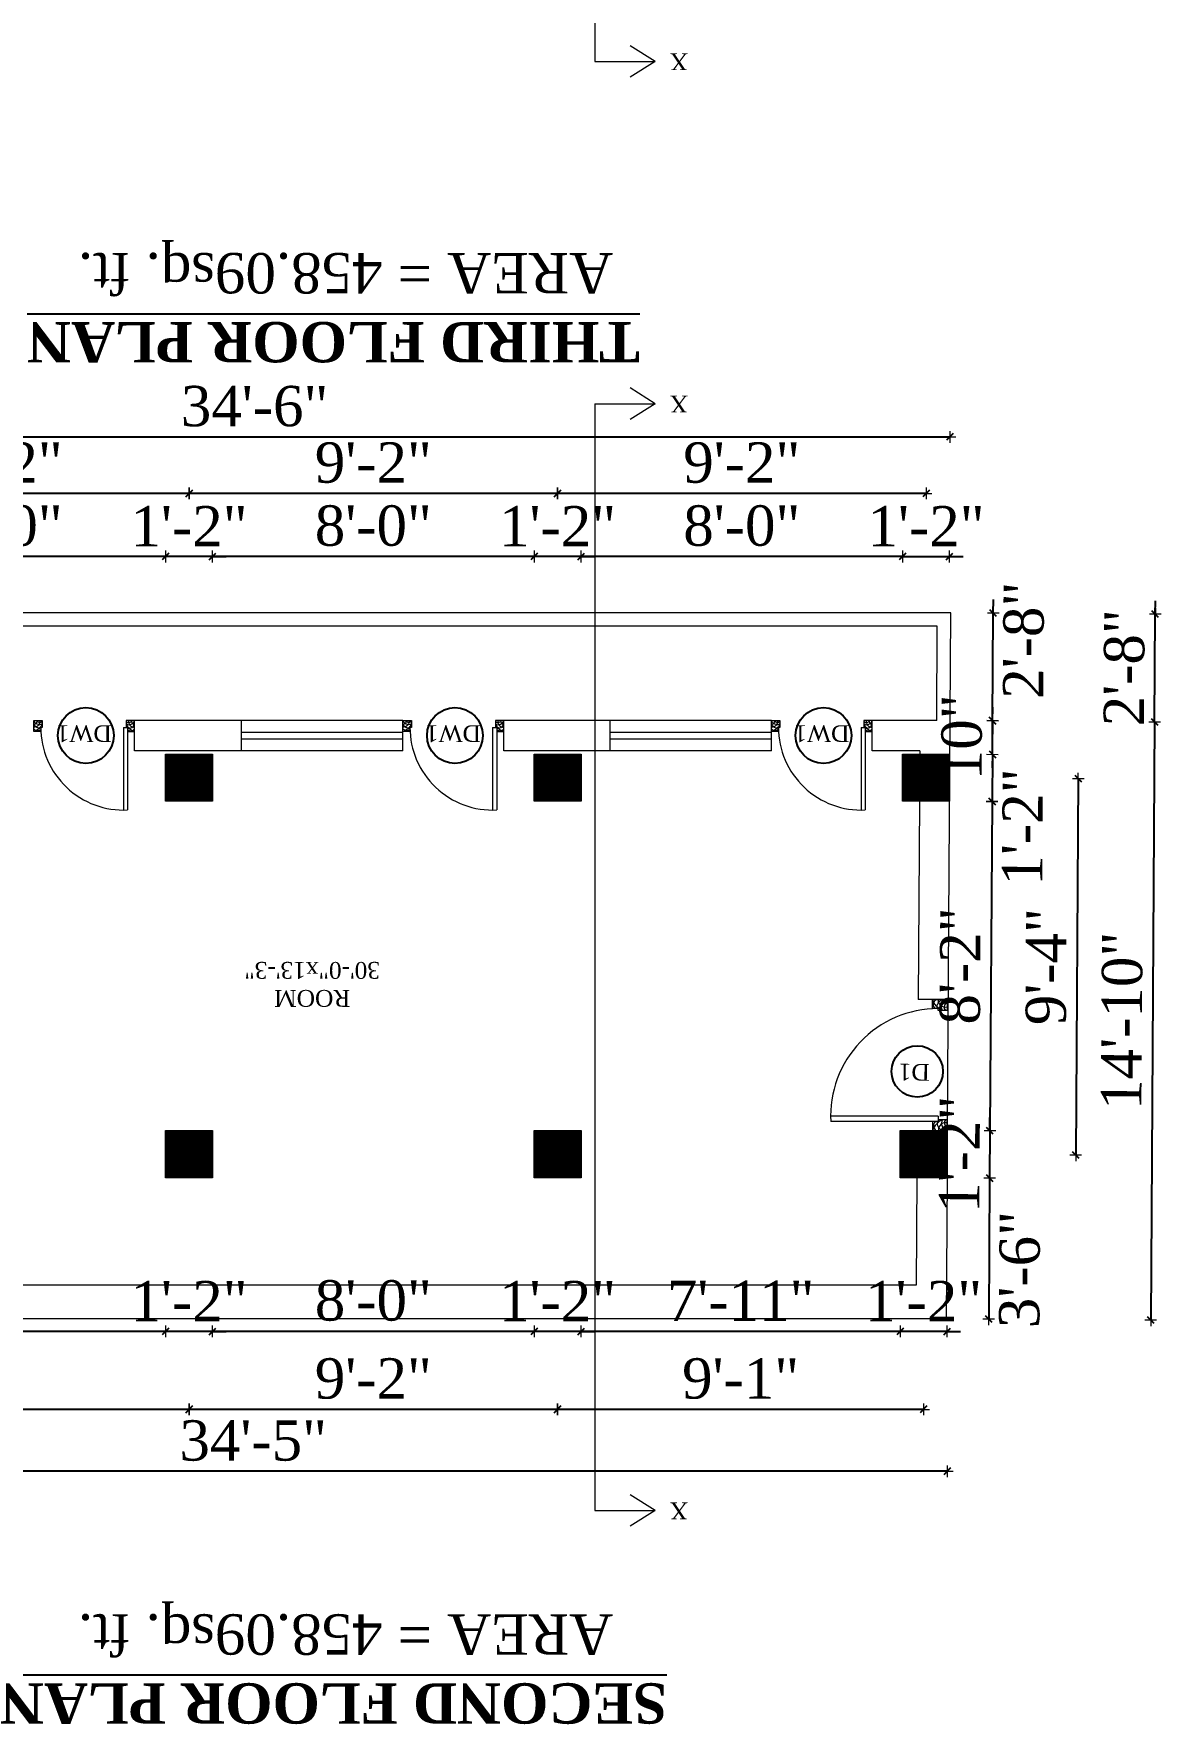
# Model space of a CAD drawing. Header units: inches. Extents: x 4069 to 291496, y -47643 to 12535.
# Drawn here: x 31020 to 31355, y 2601 to 3104 of the extents above; entities that cross this region are included whole.
import ezdxf

# ---------------------------------------------------------------- set-up
doc = ezdxf.new("R2010")
doc.units = ezdxf.units.IN
doc.header["$LTSCALE"] = 5
doc.header["$MEASUREMENT"] = 0
for name, color, linetype, lineweight in [('A-WALL', 7, 'Continuous', 9), ('Dimension', 7, 'Continuous', 18), ('DOOR', 62, 'Continuous', 0)]:
    doc.layers.add(name, color=color, linetype=linetype, lineweight=lineweight)
doc.layers.add('dim line', color=7, linetype='Continuous', lineweight=15, true_color=0xfab2b2)
doc.layers.add('TEXT', color=6, linetype='Continuous')
doc.layers.add('WALL', color=7, linetype='Continuous')
doc.styles.add('ordinary', font='times.ttf')
doc.dimstyles.new('Copy of 96', dxfattribs={"dimtxt": 7, "dimasz": 4, "dimexe": 0.5, "dimexo": 0.5, "dimgap": 3, "dimtad": 1, "dimdec": 1, "dimzin": 11, "dimdsep": 46, "dimlunit": 4, "dimtxsty": 'ordinary', "dimblk": 'OBLIQUE', "dimcen": 0.09, "dimse1": 1, "dimse2": 1, "dimclrt": 6, "dimazin": 0, "dimtfac": 1, "dimtdec": 1, "dimtix": 1, "dimtmove": 2, "dimatfit": 3, "dimldrblk": 'leader', "dimfxl": 0.5, "dimfxlon": 1, "dimtolj": 1, "dimtzin": 0, "dimarcsym": 0})
pattern_1 = [(225, (55604.94825, 4379.50503), (0.08838834765, -0.08838834765), [])]

# ---------------------------------------------------------------- blocks, each defined once
blk = doc.blocks.new('A$C27B36B59')
at = {"layer": 'DOOR'}
for p, q in [((0, 4), (0, 0)), ((2.5, 4), (0, 4)), ((0, 0), (3, 0)), ((2.5, 2.5), (2.5, 4)), ((3, 2.5), (2.5, 2.5)), ((3, 0), (3, 2.5))]:
    blk.add_line(p, q, dxfattribs=at)
for centre, radius, start, end in [((-1.4, -0.54), 4.75, 22.1411, 72.838), ((1.34, 2.09), 1.64, 45.138, 144.8948), ((2.21, 0.3), 2.49, 83.3149, 152.658), ((0.13, 0.37), 2.05, 349.4875, 93.6805), ((1.96, -0.47), 2.01, 58.7447, 166.495), ((-0.06, 0.32), 1.13, 343.542, 86.947), ((2.08, -0.4), 1.17, 38.2816, 160.1519)]:
    blk.add_arc(centre, radius, start, end, dxfattribs=at)
blk = doc.blocks.new('D2')
at = {"layer": 'DOOR'}
for p, q in [((74473.95, 24047.59), (74473.95, 24018.09)), ((74473.95, 24047.59), (74475.45, 24047.59)), ((74475.45, 24047.59), (74475.45, 24018.13))]:
    blk.add_line(p, q, dxfattribs=at)
blk.add_arc((74473.95, 24047.59), 29.5, 180, 272.9146, dxfattribs=at)
at = {"layer": 'DOOR', "xscale": -1, "rotation": 180}
blk.add_blockref('A$C27B36B59', (74441.95, 24050.09), dxfattribs=at)
at = {"layer": 'DOOR', "rotation": 180}
blk.add_blockref('A$C27B36B59', (74477.95, 24050.09), dxfattribs=at)
blk = doc.blocks.new('oblique')
at = {"color": 0, "lineweight": -2}
blk.add_line((0.25, 0.25), (-0.25, -0.25), dxfattribs=at)
at = {"layer": 'dim line', "lineweight": 9}
for p, q in [((-0.4375, 0), (0.4375, 0)), ((0, 0.4375), (0, -0.4375))]:
    blk.add_line(p, q, dxfattribs=at)
blk = doc.blocks.new('*D838')
at = {"layer": 'A-WALL', "color": 0, "lineweight": -2, "ltscale": 50, "transparency": 16777216}
for p, q in [((31278.49, 2948.54), (31274.49, 2948.54)), ((31278.49, 2948.54), (31292.49, 2948.54)), ((31292.49, 2948.54), (31296.49, 2948.54))]:
    blk.add_line(p, q, dxfattribs=at)
at = {"layer": 'Defpoints', "color": 0, "ltscale": 50, "transparency": 16777216}
for p in [(31292.49, 2948.54), (31278.49, 2889.78, -58.17), (31292.49, 2889.78, -58.17)]:
    blk.add_point(p, dxfattribs=at)
at = {"layer": 'A-WALL', "color": 0, "lineweight": -2, "ltscale": 50, "transparency": 16777216, "xscale": 4, "yscale": 4, "zscale": 4}
blk.add_blockref('oblique', (31278.49, 2948.54), dxfattribs=at)
at = {"layer": 'A-WALL', "color": 0, "lineweight": -2, "ltscale": 50, "transparency": 16777216, "xscale": 4, "yscale": 4, "zscale": 4, "rotation": 180}
blk.add_blockref('oblique', (31292.49, 2948.54), dxfattribs=at)
at = {"layer": 'A-WALL', "color": 6, "ltscale": 50, "transparency": 16777216, "insert": (31285.49, 2957.54), "char_height": 12, "attachment_point": 5, "style": 'ordinary'}
blk.add_mtext('\\A1;1\'-2"', dxfattribs=at)
blk = doc.blocks.new('_OBLIQUE')
at = {"color": 0, "linetype": 'ByBlock'}
blk.add_line((-0.5, -0.5), (0.5, 0.5), dxfattribs=at)
blk = doc.blocks.new('leader')
at = {"layer": 'Dimension'}
for p, q in [((0, -4.33), (0, 4.33)), ((-4.42, 0), (4.42, 0))]:
    blk.add_line(p, q, dxfattribs=at)
blk = doc.blocks.new('*D839')
at = {"layer": 'A-WALL', "color": 0, "lineweight": -2, "ltscale": 5, "transparency": 16777216}
blk.add_line((31278.49, 2948.54), (31182.87, 2948.54), dxfattribs=at)
at = {"layer": 'Defpoints', "color": 0, "ltscale": 5, "transparency": 16777216}
for p in [(31182.87, 2948.54), (31182.87, 2889.78, -58.17), (31278.49, 2889.78, -58.17)]:
    blk.add_point(p, dxfattribs=at)
at = {"layer": 'A-WALL', "color": 0, "lineweight": -2, "ltscale": 5, "transparency": 16777216, "xscale": 4, "yscale": 4, "zscale": 4, "rotation": 180}
blk.add_blockref('oblique', (31182.87, 2948.54), dxfattribs=at)
at = {"layer": 'A-WALL', "color": 0, "lineweight": -2, "ltscale": 5, "transparency": 16777216, "xscale": 4, "yscale": 4, "zscale": 4}
blk.add_blockref('oblique', (31278.49, 2948.54), dxfattribs=at)
at = {"layer": 'A-WALL', "color": 6, "ltscale": 5, "transparency": 16777216, "insert": (31230.68, 2957.64), "char_height": 12, "attachment_point": 5, "style": 'ordinary'}
blk.add_mtext('\\A1;8\'-0"', dxfattribs=at)
blk = doc.blocks.new('*D840')
at = {"layer": 'A-WALL', "color": 0, "lineweight": -2, "ltscale": 5, "transparency": 16777216}
for p, q in [((31168.87, 2948.54), (31164.87, 2948.54)), ((31182.87, 2948.54), (31168.87, 2948.54)), ((31182.87, 2948.54), (31186.87, 2948.54))]:
    blk.add_line(p, q, dxfattribs=at)
at = {"layer": 'Defpoints', "color": 0, "ltscale": 5, "transparency": 16777216}
for p in [(31168.87, 2948.54), (31168.87, 2889.78, -58.17), (31182.87, 2889.78, -58.17)]:
    blk.add_point(p, dxfattribs=at)
at = {"layer": 'A-WALL', "color": 0, "lineweight": -2, "ltscale": 5, "transparency": 16777216, "xscale": 4, "yscale": 4, "zscale": 4}
blk.add_blockref('oblique', (31168.87, 2948.54), dxfattribs=at)
at = {"layer": 'A-WALL', "color": 0, "lineweight": -2, "ltscale": 5, "transparency": 16777216, "xscale": 4, "yscale": 4, "zscale": 4, "rotation": 180}
blk.add_blockref('oblique', (31182.87, 2948.54), dxfattribs=at)
at = {"layer": 'A-WALL', "color": 6, "ltscale": 5, "transparency": 16777216, "insert": (31175.87, 2957.54), "char_height": 12, "attachment_point": 5, "style": 'ordinary'}
blk.add_mtext('\\A1;1\'-2"', dxfattribs=at)
blk = doc.blocks.new('*D841')
at = {"layer": 'A-WALL', "color": 0, "lineweight": -2, "ltscale": 5, "transparency": 16777216}
blk.add_line((31168.87, 2948.54), (31073.25, 2948.54), dxfattribs=at)
at = {"layer": 'Defpoints', "color": 0, "ltscale": 5, "transparency": 16777216}
for p in [(31073.25, 2948.54), (31073.25, 2889.78, -58.17), (31168.87, 2889.78, -58.17)]:
    blk.add_point(p, dxfattribs=at)
at = {"layer": 'A-WALL', "color": 0, "lineweight": -2, "ltscale": 5, "transparency": 16777216, "xscale": 4, "yscale": 4, "zscale": 4, "rotation": 180}
blk.add_blockref('oblique', (31073.25, 2948.54), dxfattribs=at)
at = {"layer": 'A-WALL', "color": 0, "lineweight": -2, "ltscale": 5, "transparency": 16777216, "xscale": 4, "yscale": 4, "zscale": 4}
blk.add_blockref('oblique', (31168.87, 2948.54), dxfattribs=at)
at = {"layer": 'A-WALL', "color": 6, "ltscale": 5, "transparency": 16777216, "insert": (31121.06, 2957.64), "char_height": 12, "attachment_point": 5, "style": 'ordinary'}
blk.add_mtext('\\A1;8\'-0"', dxfattribs=at)
blk = doc.blocks.new('*D842')
at = {"layer": 'A-WALL', "color": 0, "lineweight": -2, "ltscale": 5, "transparency": 16777216}
for p, q in [((31059.25, 2948.54), (31055.25, 2948.54)), ((31073.25, 2948.54), (31059.25, 2948.54)), ((31073.25, 2948.54), (31077.25, 2948.54))]:
    blk.add_line(p, q, dxfattribs=at)
at = {"layer": 'Defpoints', "color": 0, "ltscale": 5, "transparency": 16777216}
for p in [(31059.25, 2948.54), (31059.25, 2889.78, -58.17), (31073.25, 2889.78, -58.17)]:
    blk.add_point(p, dxfattribs=at)
at = {"layer": 'A-WALL', "color": 0, "lineweight": -2, "ltscale": 5, "transparency": 16777216, "xscale": 4, "yscale": 4, "zscale": 4}
blk.add_blockref('oblique', (31059.25, 2948.54), dxfattribs=at)
at = {"layer": 'A-WALL', "color": 0, "lineweight": -2, "ltscale": 5, "transparency": 16777216, "xscale": 4, "yscale": 4, "zscale": 4, "rotation": 180}
blk.add_blockref('oblique', (31073.25, 2948.54), dxfattribs=at)
at = {"layer": 'A-WALL', "color": 6, "ltscale": 5, "transparency": 16777216, "insert": (31066.25, 2957.54), "char_height": 12, "attachment_point": 5, "style": 'ordinary'}
blk.add_mtext('\\A1;1\'-2"', dxfattribs=at)
blk = doc.blocks.new('*D843')
at = {"layer": 'A-WALL', "color": 0, "lineweight": -2, "ltscale": 5, "transparency": 16777216}
blk.add_line((31059.25, 2948.54), (30963.25, 2948.54), dxfattribs=at)
at = {"layer": 'Defpoints', "color": 0, "ltscale": 5, "transparency": 16777216}
for p in [(30963.25, 2948.54), (30963.25, 2889.78), (31059.25, 2889.78, -58.17)]:
    blk.add_point(p, dxfattribs=at)
at = {"layer": 'A-WALL', "color": 0, "lineweight": -2, "ltscale": 5, "transparency": 16777216, "xscale": 4, "yscale": 4, "zscale": 4, "rotation": 180}
blk.add_blockref('oblique', (30963.25, 2948.54), dxfattribs=at)
at = {"layer": 'A-WALL', "color": 0, "lineweight": -2, "ltscale": 5, "transparency": 16777216, "xscale": 4, "yscale": 4, "zscale": 4}
blk.add_blockref('oblique', (31059.25, 2948.54), dxfattribs=at)
at = {"layer": 'A-WALL', "color": 6, "ltscale": 5, "transparency": 16777216, "insert": (31011.25, 2957.64), "char_height": 12, "attachment_point": 5, "style": 'ordinary'}
blk.add_mtext('\\A1;8\'-0"', dxfattribs=at)
blk = doc.blocks.new('*D729')
at = {"layer": 'A-WALL', "color": 0, "lineweight": -2, "ltscale": 5, "transparency": 16777216}
blk.add_line((31285.49, 2967.29), (31175.87, 2967.29), dxfattribs=at)
at = {"layer": 'Defpoints', "color": 0, "ltscale": 5, "transparency": 16777216}
for p in [(31175.87, 2967.29), (31175.87, 2882.78, -58.17), (31285.49, 2882.78, -58.17)]:
    blk.add_point(p, dxfattribs=at)
at = {"layer": 'A-WALL', "color": 0, "lineweight": -2, "ltscale": 5, "transparency": 16777216, "xscale": 4, "yscale": 4, "zscale": 4, "rotation": 180}
blk.add_blockref('oblique', (31175.87, 2967.29), dxfattribs=at)
at = {"layer": 'A-WALL', "color": 0, "lineweight": -2, "ltscale": 5, "transparency": 16777216, "xscale": 4, "yscale": 4, "zscale": 4}
blk.add_blockref('oblique', (31285.49, 2967.29), dxfattribs=at)
at = {"layer": 'A-WALL', "color": 6, "ltscale": 5, "transparency": 16777216, "insert": (31230.68, 2976.41), "char_height": 12, "attachment_point": 5, "style": 'ordinary'}
blk.add_mtext('\\A1;9\'-2"', dxfattribs=at)
blk = doc.blocks.new('*D845')
at = {"layer": 'A-WALL', "color": 0, "lineweight": -2, "ltscale": 5, "transparency": 16777216}
blk.add_line((31175.87, 2967.29), (31066.25, 2967.29), dxfattribs=at)
at = {"layer": 'Defpoints', "color": 0, "ltscale": 5, "transparency": 16777216}
for p in [(31066.25, 2967.29), (31066.25, 2882.78, -58.17), (31175.87, 2882.78, -58.17)]:
    blk.add_point(p, dxfattribs=at)
at = {"layer": 'A-WALL', "color": 0, "lineweight": -2, "ltscale": 5, "transparency": 16777216, "xscale": 4, "yscale": 4, "zscale": 4, "rotation": 180}
blk.add_blockref('oblique', (31066.25, 2967.29), dxfattribs=at)
at = {"layer": 'A-WALL', "color": 0, "lineweight": -2, "ltscale": 5, "transparency": 16777216, "xscale": 4, "yscale": 4, "zscale": 4}
blk.add_blockref('oblique', (31175.87, 2967.29), dxfattribs=at)
at = {"layer": 'A-WALL', "color": 6, "ltscale": 5, "transparency": 16777216, "insert": (31121.06, 2976.41), "char_height": 12, "attachment_point": 5, "style": 'ordinary'}
blk.add_mtext('\\A1;9\'-2"', dxfattribs=at)
blk = doc.blocks.new('*D846')
at = {"layer": 'A-WALL', "color": 0, "lineweight": -2, "ltscale": 5, "transparency": 16777216}
blk.add_line((31066.25, 2967.29), (30956.25, 2967.29), dxfattribs=at)
at = {"layer": 'Defpoints', "color": 0, "ltscale": 5, "transparency": 16777216}
for p in [(30956.25, 2967.29), (30956.25, 2882.78, -58.17), (31066.25, 2882.78, -58.17)]:
    blk.add_point(p, dxfattribs=at)
at = {"layer": 'A-WALL', "color": 0, "lineweight": -2, "ltscale": 5, "transparency": 16777216, "xscale": 4, "yscale": 4, "zscale": 4, "rotation": 180}
blk.add_blockref('oblique', (30956.25, 2967.29), dxfattribs=at)
at = {"layer": 'A-WALL', "color": 0, "lineweight": -2, "ltscale": 5, "transparency": 16777216, "xscale": 4, "yscale": 4, "zscale": 4}
blk.add_blockref('oblique', (31066.25, 2967.29), dxfattribs=at)
at = {"layer": 'A-WALL', "color": 6, "ltscale": 5, "transparency": 16777216, "insert": (31011.25, 2976.41), "char_height": 12, "attachment_point": 5, "style": 'ordinary'}
blk.add_mtext('\\A1;9\'-2"', dxfattribs=at)
blk = doc.blocks.new('*D730')
at = {"layer": 'A-WALL', "color": 0, "lineweight": -2, "ltscale": 5, "transparency": 16777216}
blk.add_line((30878.91, 2984.1), (31292.58, 2984.1), dxfattribs=at)
at = {"layer": 'Defpoints', "color": 0, "ltscale": 5, "transparency": 16777216}
for p in [(31292.58, 2984.1), (31292.58, 2889.78, -58.17), (30878.91, 2779.44, -58)]:
    blk.add_point(p, dxfattribs=at)
at = {"layer": 'A-WALL', "color": 0, "lineweight": -2, "ltscale": 5, "transparency": 16777216, "xscale": 4, "yscale": 4, "zscale": 4, "rotation": 180}
blk.add_blockref('oblique', (30878.91, 2984.1), dxfattribs=at)
at = {"layer": 'A-WALL', "color": 0, "lineweight": -2, "ltscale": 5, "transparency": 16777216, "xscale": 4, "yscale": 4, "zscale": 4}
blk.add_blockref('oblique', (31292.58, 2984.1), dxfattribs=at)
at = {"layer": 'A-WALL', "color": 6, "ltscale": 5, "transparency": 16777216, "insert": (31085.75, 2993.2), "char_height": 12, "attachment_point": 5, "style": 'ordinary'}
blk.add_mtext('\\A1;34\'-6"', dxfattribs=at)
blk = doc.blocks.new('*D847')
at = {"layer": 'A-WALL', "color": 0, "lineweight": -2, "ltscale": 50, "transparency": 16777216}
for p, q in [((31277.76, 2718.07), (31273.76, 2718.07)), ((31291.76, 2718.07), (31277.76, 2718.07)), ((31291.76, 2718.07), (31295.76, 2718.07))]:
    blk.add_line(p, q, dxfattribs=at)
at = {"layer": 'Defpoints', "color": 0, "ltscale": 50, "transparency": 16777216}
for p in [(31277.76, 2763.78, -58.17), (31291.76, 2763.78, -58.17), (31277.76, 2718.07)]:
    blk.add_point(p, dxfattribs=at)
at = {"layer": 'A-WALL', "color": 0, "lineweight": -2, "ltscale": 50, "transparency": 16777216, "xscale": 4, "yscale": 4, "zscale": 4}
blk.add_blockref('oblique', (31277.76, 2718.07), dxfattribs=at)
at = {"layer": 'A-WALL', "color": 0, "lineweight": -2, "ltscale": 50, "transparency": 16777216, "xscale": 4, "yscale": 4, "zscale": 4, "rotation": 180}
blk.add_blockref('oblique', (31291.76, 2718.07), dxfattribs=at)
at = {"layer": 'A-WALL', "color": 6, "ltscale": 50, "transparency": 16777216, "insert": (31284.76, 2727.07), "char_height": 12, "attachment_point": 5, "style": 'ordinary'}
blk.add_mtext('\\A1;1\'-2"', dxfattribs=at)
blk = doc.blocks.new('*D848')
at = {"layer": 'A-WALL', "color": 0, "lineweight": -2, "ltscale": 5, "transparency": 16777216}
blk.add_line((31277.76, 2718.07), (31182.87, 2718.07), dxfattribs=at)
at = {"layer": 'Defpoints', "color": 0, "ltscale": 5, "transparency": 16777216}
for p in [(31182.87, 2763.78, -58.17), (31277.76, 2763.78, -58.17), (31182.87, 2718.07)]:
    blk.add_point(p, dxfattribs=at)
at = {"layer": 'A-WALL', "color": 0, "lineweight": -2, "ltscale": 5, "transparency": 16777216, "xscale": 4, "yscale": 4, "zscale": 4, "rotation": 180}
blk.add_blockref('oblique', (31182.87, 2718.07), dxfattribs=at)
at = {"layer": 'A-WALL', "color": 0, "lineweight": -2, "ltscale": 5, "transparency": 16777216, "xscale": 4, "yscale": 4, "zscale": 4}
blk.add_blockref('oblique', (31277.76, 2718.07), dxfattribs=at)
at = {"layer": 'A-WALL', "color": 6, "ltscale": 5, "transparency": 16777216, "insert": (31230.32, 2727.2), "char_height": 12, "attachment_point": 5, "style": 'ordinary'}
blk.add_mtext('\\A1;7\'-11"', dxfattribs=at)
blk = doc.blocks.new('*D731')
at = {"layer": 'A-WALL', "color": 0, "lineweight": -2, "ltscale": 5, "transparency": 16777216}
for p, q in [((31168.87, 2718.07), (31164.87, 2718.07)), ((31182.87, 2718.07), (31168.87, 2718.07)), ((31182.87, 2718.07), (31186.87, 2718.07))]:
    blk.add_line(p, q, dxfattribs=at)
at = {"layer": 'Defpoints', "color": 0, "ltscale": 5, "transparency": 16777216}
for p in [(31168.87, 2763.78, -58.17), (31182.87, 2763.78, -58.17), (31168.87, 2718.07)]:
    blk.add_point(p, dxfattribs=at)
at = {"layer": 'A-WALL', "color": 0, "lineweight": -2, "ltscale": 5, "transparency": 16777216, "xscale": 4, "yscale": 4, "zscale": 4}
blk.add_blockref('oblique', (31168.87, 2718.07), dxfattribs=at)
at = {"layer": 'A-WALL', "color": 0, "lineweight": -2, "ltscale": 5, "transparency": 16777216, "xscale": 4, "yscale": 4, "zscale": 4, "rotation": 180}
blk.add_blockref('oblique', (31182.87, 2718.07), dxfattribs=at)
at = {"layer": 'A-WALL', "color": 6, "ltscale": 5, "transparency": 16777216, "insert": (31175.87, 2727.07), "char_height": 12, "attachment_point": 5, "style": 'ordinary'}
blk.add_mtext('\\A1;1\'-2"', dxfattribs=at)
blk = doc.blocks.new('*D849')
at = {"layer": 'A-WALL', "color": 0, "lineweight": -2, "ltscale": 5, "transparency": 16777216}
blk.add_line((31168.87, 2718.07), (31073.25, 2718.07), dxfattribs=at)
at = {"layer": 'Defpoints', "color": 0, "ltscale": 5, "transparency": 16777216}
for p in [(31073.25, 2763.78, -58.17), (31168.87, 2763.78, -58.17), (31073.25, 2718.07)]:
    blk.add_point(p, dxfattribs=at)
at = {"layer": 'A-WALL', "color": 0, "lineweight": -2, "ltscale": 5, "transparency": 16777216, "xscale": 4, "yscale": 4, "zscale": 4, "rotation": 180}
blk.add_blockref('oblique', (31073.25, 2718.07), dxfattribs=at)
at = {"layer": 'A-WALL', "color": 0, "lineweight": -2, "ltscale": 5, "transparency": 16777216, "xscale": 4, "yscale": 4, "zscale": 4}
blk.add_blockref('oblique', (31168.87, 2718.07), dxfattribs=at)
at = {"layer": 'A-WALL', "color": 6, "ltscale": 5, "transparency": 16777216, "insert": (31121.06, 2727.18), "char_height": 12, "attachment_point": 5, "style": 'ordinary'}
blk.add_mtext('\\A1;8\'-0"', dxfattribs=at)
blk = doc.blocks.new('*D850')
at = {"layer": 'A-WALL', "color": 0, "lineweight": -2, "ltscale": 5, "transparency": 16777216}
for p, q in [((31059.25, 2718.07), (31055.25, 2718.07)), ((31073.25, 2718.07), (31059.25, 2718.07)), ((31073.25, 2718.07), (31077.25, 2718.07))]:
    blk.add_line(p, q, dxfattribs=at)
at = {"layer": 'Defpoints', "color": 0, "ltscale": 5, "transparency": 16777216}
for p in [(31059.25, 2763.78, -58.17), (31073.25, 2763.78, -58.17), (31059.25, 2718.07)]:
    blk.add_point(p, dxfattribs=at)
at = {"layer": 'A-WALL', "color": 0, "lineweight": -2, "ltscale": 5, "transparency": 16777216, "xscale": 4, "yscale": 4, "zscale": 4}
blk.add_blockref('oblique', (31059.25, 2718.07), dxfattribs=at)
at = {"layer": 'A-WALL', "color": 0, "lineweight": -2, "ltscale": 5, "transparency": 16777216, "xscale": 4, "yscale": 4, "zscale": 4, "rotation": 180}
blk.add_blockref('oblique', (31073.25, 2718.07), dxfattribs=at)
at = {"layer": 'A-WALL', "color": 6, "ltscale": 5, "transparency": 16777216, "insert": (31066.25, 2727.07), "char_height": 12, "attachment_point": 5, "style": 'ordinary'}
blk.add_mtext('\\A1;1\'-2"', dxfattribs=at)
blk = doc.blocks.new('*D732')
at = {"layer": 'A-WALL', "color": 0, "lineweight": -2, "ltscale": 5, "transparency": 16777216}
blk.add_line((31059.25, 2718.07), (30920.8, 2718.07), dxfattribs=at)
at = {"layer": 'Defpoints', "color": 0, "ltscale": 5, "transparency": 16777216}
for p in [(30920.8, 2763.78, -58.17), (31059.25, 2763.78, -58.17), (30920.8, 2718.07)]:
    blk.add_point(p, dxfattribs=at)
at = {"layer": 'A-WALL', "color": 0, "lineweight": -2, "ltscale": 5, "transparency": 16777216, "xscale": 4, "yscale": 4, "zscale": 4, "rotation": 180}
blk.add_blockref('oblique', (30920.8, 2718.07), dxfattribs=at)
at = {"layer": 'A-WALL', "color": 0, "lineweight": -2, "ltscale": 5, "transparency": 16777216, "xscale": 4, "yscale": 4, "zscale": 4}
blk.add_blockref('oblique', (31059.25, 2718.07), dxfattribs=at)
at = {"layer": 'A-WALL', "color": 6, "ltscale": 5, "transparency": 16777216, "insert": (30990.02, 2727.18), "char_height": 12, "attachment_point": 5, "style": 'ordinary'}
blk.add_mtext('\\A1;11\'-6"', dxfattribs=at)
blk = doc.blocks.new('*D733')
at = {"layer": 'A-WALL', "color": 0, "lineweight": -2, "ltscale": 5, "transparency": 16777216}
blk.add_line((31284.76, 2694.88), (31175.87, 2694.88), dxfattribs=at)
at = {"layer": 'Defpoints', "color": 0, "ltscale": 5, "transparency": 16777216}
for p in [(31175.87, 2770.78, -58.17), (31284.76, 2770.78, -58.17), (31175.87, 2694.88)]:
    blk.add_point(p, dxfattribs=at)
at = {"layer": 'A-WALL', "color": 0, "lineweight": -2, "ltscale": 5, "transparency": 16777216, "xscale": 4, "yscale": 4, "zscale": 4, "rotation": 180}
blk.add_blockref('oblique', (31175.87, 2694.88), dxfattribs=at)
at = {"layer": 'A-WALL', "color": 0, "lineweight": -2, "ltscale": 5, "transparency": 16777216, "xscale": 4, "yscale": 4, "zscale": 4}
blk.add_blockref('oblique', (31284.76, 2694.88), dxfattribs=at)
at = {"layer": 'A-WALL', "color": 6, "ltscale": 5, "transparency": 16777216, "insert": (31230.32, 2704), "char_height": 12, "attachment_point": 5, "style": 'ordinary'}
blk.add_mtext('\\A1;9\'-1"', dxfattribs=at)
blk = doc.blocks.new('*D852')
at = {"layer": 'A-WALL', "color": 0, "lineweight": -2, "ltscale": 5, "transparency": 16777216}
blk.add_line((31175.87, 2694.88), (31066.25, 2694.88), dxfattribs=at)
at = {"layer": 'Defpoints', "color": 0, "ltscale": 5, "transparency": 16777216}
for p in [(31066.25, 2770.78, -58.17), (31175.87, 2770.78, -58.17), (31066.25, 2694.88)]:
    blk.add_point(p, dxfattribs=at)
at = {"layer": 'A-WALL', "color": 0, "lineweight": -2, "ltscale": 5, "transparency": 16777216, "xscale": 4, "yscale": 4, "zscale": 4, "rotation": 180}
blk.add_blockref('oblique', (31066.25, 2694.88), dxfattribs=at)
at = {"layer": 'A-WALL', "color": 0, "lineweight": -2, "ltscale": 5, "transparency": 16777216, "xscale": 4, "yscale": 4, "zscale": 4}
blk.add_blockref('oblique', (31175.87, 2694.88), dxfattribs=at)
at = {"layer": 'A-WALL', "color": 6, "ltscale": 5, "transparency": 16777216, "insert": (31121.06, 2704), "char_height": 12, "attachment_point": 5, "style": 'ordinary'}
blk.add_mtext('\\A1;9\'-2"', dxfattribs=at)
blk = doc.blocks.new('*D853')
at = {"layer": 'A-WALL', "color": 0, "lineweight": -2, "ltscale": 5, "transparency": 16777216}
blk.add_line((31066.25, 2694.88), (30913.8, 2694.88), dxfattribs=at)
at = {"layer": 'Defpoints', "color": 0, "ltscale": 5, "transparency": 16777216}
for p in [(30913.8, 2770.78, -58.17), (31066.25, 2770.78, -58.17), (30913.8, 2694.88)]:
    blk.add_point(p, dxfattribs=at)
at = {"layer": 'A-WALL', "color": 0, "lineweight": -2, "ltscale": 5, "transparency": 16777216, "xscale": 4, "yscale": 4, "zscale": 4, "rotation": 180}
blk.add_blockref('oblique', (30913.8, 2694.88), dxfattribs=at)
at = {"layer": 'A-WALL', "color": 0, "lineweight": -2, "ltscale": 5, "transparency": 16777216, "xscale": 4, "yscale": 4, "zscale": 4}
blk.add_blockref('oblique', (31066.25, 2694.88), dxfattribs=at)
at = {"layer": 'A-WALL', "color": 6, "ltscale": 5, "transparency": 16777216, "insert": (30990.02, 2703.99), "char_height": 12, "attachment_point": 5, "style": 'ordinary'}
blk.add_mtext('\\A1;12\'-8"', dxfattribs=at)
blk = doc.blocks.new('*D734')
at = {"layer": 'A-WALL', "color": 0, "lineweight": -2, "ltscale": 5, "transparency": 16777216}
blk.add_line((31291.76, 2676.45), (30878.91, 2676.45), dxfattribs=at)
at = {"layer": 'Defpoints', "color": 0, "ltscale": 5, "transparency": 16777216}
for p in [(30878.91, 2779.44, -58), (31291.76, 2763.78, -58.17), (30878.91, 2676.45)]:
    blk.add_point(p, dxfattribs=at)
at = {"layer": 'A-WALL', "color": 0, "lineweight": -2, "ltscale": 5, "transparency": 16777216, "xscale": 4, "yscale": 4, "zscale": 4, "rotation": 180}
blk.add_blockref('oblique', (30878.91, 2676.45), dxfattribs=at)
at = {"layer": 'A-WALL', "color": 0, "lineweight": -2, "ltscale": 5, "transparency": 16777216, "xscale": 4, "yscale": 4, "zscale": 4}
blk.add_blockref('oblique', (31291.76, 2676.45), dxfattribs=at)
at = {"layer": 'A-WALL', "color": 6, "ltscale": 5, "transparency": 16777216, "insert": (31085.34, 2685.55), "char_height": 12, "attachment_point": 5, "style": 'ordinary'}
blk.add_mtext('\\A1;34\'-5"', dxfattribs=at)
blk = doc.blocks.new('*D735')
at = {"layer": 'A-WALL', "color": 0, "lineweight": -2, "ltscale": 50, "transparency": 16777216}
blk.add_line((31305.21, 2889.7), (31305.12, 2875.7), dxfattribs=at)
at = {"layer": 'Defpoints', "color": 0, "ltscale": 50, "transparency": 16777216}
for p in [(31292.58, 2889.78, -58.17), (31292.49, 2875.78, -58.17), (31305.12, 2875.7)]:
    blk.add_point(p, dxfattribs=at)
at = {"layer": 'A-WALL', "color": 0, "lineweight": -2, "ltscale": 50, "transparency": 16777216, "xscale": 4, "yscale": 4, "zscale": 4}
for p, rotation in [((31305.21, 2889.7), 89.6259071472328), ((31305.12, 2875.7), 269.6259071472328)]:
    blk.add_blockref('oblique', p, dxfattribs=dict(at, rotation=rotation))
at = {"layer": 'A-WALL', "color": 6, "ltscale": 50, "transparency": 16777216, "insert": (31314.16, 2868.09), "char_height": 12, "attachment_point": 5, "rotation": 89.6259, "style": 'ordinary'}
blk.add_mtext('\\A1;1\'-2"', dxfattribs=at)
blk = doc.blocks.new('*D736')
at = {"layer": 'A-WALL', "color": 0, "lineweight": -2, "ltscale": 5, "transparency": 16777216}
blk.add_line((31305.12, 2875.7), (31304.48, 2777.7), dxfattribs=at)
at = {"layer": 'Defpoints', "color": 0, "ltscale": 5, "transparency": 16777216}
for p in [(31292.49, 2875.78, -58.17), (31291.76, 2777.78, -58.17), (31304.48, 2777.7)]:
    blk.add_point(p, dxfattribs=at)
at = {"layer": 'A-WALL', "color": 0, "lineweight": -2, "ltscale": 5, "transparency": 16777216, "xscale": 4, "yscale": 4, "zscale": 4}
for p, rotation in [((31305.12, 2875.7), 89.62590714711672), ((31304.48, 2777.7), 269.6259071471167)]:
    blk.add_blockref('oblique', p, dxfattribs=dict(at, rotation=rotation))
at = {"layer": 'A-WALL', "color": 6, "ltscale": 5, "transparency": 16777216, "insert": (31295.69, 2826.76), "char_height": 12, "attachment_point": 5, "rotation": 89.6259, "style": 'ordinary'}
blk.add_mtext('\\A1;8\'-2"', dxfattribs=at)
blk = doc.blocks.new('*D854')
at = {"layer": 'A-WALL', "color": 0, "lineweight": -2, "ltscale": 5, "transparency": 16777216}
for p, q in [((31304.48, 2777.7), (31304.5, 2781.7)), ((31304.48, 2777.7), (31304.39, 2763.7)), ((31304.39, 2763.7), (31304.36, 2759.7))]:
    blk.add_line(p, q, dxfattribs=at)
at = {"layer": 'Defpoints', "color": 0, "ltscale": 5, "transparency": 16777216}
for p in [(31291.76, 2777.78, -58.17), (31291.76, 2763.78, -58.17), (31304.39, 2763.7)]:
    blk.add_point(p, dxfattribs=at)
at = {"layer": 'A-WALL', "color": 0, "lineweight": -2, "ltscale": 5, "transparency": 16777216, "xscale": 4, "yscale": 4, "zscale": 4}
for p, rotation in [((31304.48, 2777.7), 269.6259071471167), ((31304.39, 2763.7), 89.62590714711673)]:
    blk.add_blockref('oblique', p, dxfattribs=dict(at, rotation=rotation))
at = {"layer": 'A-WALL', "color": 6, "ltscale": 5, "transparency": 16777216, "insert": (31295.43, 2770.76), "char_height": 12, "attachment_point": 5, "rotation": 89.6259, "style": 'ordinary'}
blk.add_mtext('\\A1;1\'-2"', dxfattribs=at)
blk = doc.blocks.new('*D737')
at = {"layer": 'A-WALL', "color": 0, "lineweight": -2, "ltscale": 5, "transparency": 16777216}
blk.add_line((31330.75, 2882.49), (31330.02, 2770.49), dxfattribs=at)
at = {"layer": 'Defpoints', "color": 0, "ltscale": 5, "transparency": 16777216}
for p in [(31285.49, 2882.78, -58.17), (31284.76, 2770.78, -58.17), (31330.02, 2770.49)]:
    blk.add_point(p, dxfattribs=at)
at = {"layer": 'A-WALL', "color": 0, "lineweight": -2, "ltscale": 5, "transparency": 16777216, "xscale": 4, "yscale": 4, "zscale": 4}
for p, rotation in [((31330.75, 2882.49), 89.62590714711672), ((31330.02, 2770.49), 269.6259071471167)]:
    blk.add_blockref('oblique', p, dxfattribs=dict(at, rotation=rotation))
at = {"layer": 'A-WALL', "color": 6, "ltscale": 5, "transparency": 16777216, "insert": (31321.26, 2826.55), "char_height": 12, "attachment_point": 5, "rotation": 89.6259, "style": 'ordinary'}
blk.add_mtext('\\A1;9\'-4"', dxfattribs=at)
blk = doc.blocks.new('*D738')
at = {"layer": 'A-WALL', "color": 0, "lineweight": -2, "ltscale": 5, "transparency": 16777216}
blk.add_line((31353.47, 2899.39), (31352.31, 2721.39), dxfattribs=at)
at = {"layer": 'Defpoints', "color": 0, "ltscale": 5, "transparency": 16777216}
for p in [(31292.65, 2899.78, -58.17), (31291.49, 2721.78, -58.17), (31352.31, 2721.39)]:
    blk.add_point(p, dxfattribs=at)
at = {"layer": 'A-WALL', "color": 0, "lineweight": -2, "ltscale": 5, "transparency": 16777216, "xscale": 4, "yscale": 4, "zscale": 4}
for p, rotation in [((31353.47, 2899.39), 89.62590714711672), ((31352.31, 2721.39), 269.6259071471167)]:
    blk.add_blockref('oblique', p, dxfattribs=dict(at, rotation=rotation))
at = {"layer": 'A-WALL', "color": 6, "ltscale": 5, "transparency": 16777216, "insert": (31343.79, 2810.45), "char_height": 12, "attachment_point": 5, "rotation": 89.6259, "style": 'ordinary'}
blk.add_mtext('\\A1;14\'-10"', dxfattribs=at)
blk = doc.blocks.new('*D857')
at = {"layer": 'A-WALL', "color": 0, "lineweight": -2, "ltscale": 5, "transparency": 16777216}
blk.add_line((31304.39, 2763.7), (31304.11, 2721.7), dxfattribs=at)
at = {"layer": 'Defpoints', "color": 0, "ltscale": 5, "transparency": 16777216}
for p in [(31291.76, 2763.78, -58.17), (31291.49, 2721.78), (31304.11, 2721.7)]:
    blk.add_point(p, dxfattribs=at)
at = {"layer": 'A-WALL', "color": 0, "lineweight": -2, "ltscale": 5, "transparency": 16777216, "xscale": 4, "yscale": 4, "zscale": 4}
for p, rotation in [((31304.39, 2763.7), 89.62590714711672), ((31304.11, 2721.7), 269.6259071471167)]:
    blk.add_blockref('oblique', p, dxfattribs=dict(at, rotation=rotation))
at = {"layer": 'A-WALL', "color": 6, "ltscale": 5, "transparency": 16777216, "insert": (31313.35, 2736.45), "char_height": 12, "attachment_point": 5, "rotation": 89.6259, "style": 'ordinary'}
blk.add_mtext('\\A1;3\'-6"', dxfattribs=at)
blk = doc.blocks.new('*D744')
at = {"layer": 'A-WALL', "color": 0, "lineweight": -2, "ltscale": 5, "transparency": 16777216}
for p, q in [((31305.27, 2899.7), (31305.3, 2903.7)), ((31305.21, 2889.7), (31305.27, 2899.7)), ((31305.21, 2889.7), (31305.18, 2885.7))]:
    blk.add_line(p, q, dxfattribs=at)
at = {"layer": 'Defpoints', "color": 0, "ltscale": 5, "transparency": 16777216}
for p in [(31292.65, 2899.78, -58.17), (31305.27, 2899.7), (31292.58, 2889.78, -58.17)]:
    blk.add_point(p, dxfattribs=at)
at = {"layer": 'A-WALL', "color": 0, "lineweight": -2, "ltscale": 5, "transparency": 16777216, "xscale": 4, "yscale": 4, "zscale": 4}
for p, rotation in [((31305.27, 2899.7), 269.6259071471167), ((31305.21, 2889.7), 89.62590714711672)]:
    blk.add_blockref('oblique', p, dxfattribs=dict(at, rotation=rotation))
at = {"layer": 'A-WALL', "color": 6, "ltscale": 5, "transparency": 16777216, "insert": (31296.14, 2894.76), "char_height": 12, "attachment_point": 5, "rotation": 89.6259, "style": 'ordinary'}
blk.add_mtext('\\A1;10"', dxfattribs=at)
blk = doc.blocks.new('*D858')
at = {"layer": 'A-WALL', "color": 0, "lineweight": -2, "ltscale": 5, "transparency": 16777216}
for p, q in [((31305.27, 2899.7), (31305.48, 2931.7)), ((31305.48, 2931.7), (31305.51, 2935.7)), ((31305.27, 2899.7), (31305.25, 2895.7))]:
    blk.add_line(p, q, dxfattribs=at)
at = {"layer": 'Defpoints', "color": 0, "ltscale": 5, "transparency": 16777216}
for p in [(31292.86, 2931.78), (31305.48, 2931.7), (31292.65, 2899.78, -58.17)]:
    blk.add_point(p, dxfattribs=at)
at = {"layer": 'A-WALL', "color": 0, "lineweight": -2, "ltscale": 5, "transparency": 16777216, "xscale": 4, "yscale": 4, "zscale": 4}
for p, rotation in [((31305.48, 2931.7), 269.6259071471167), ((31305.27, 2899.7), 89.62590714711672)]:
    blk.add_blockref('oblique', p, dxfattribs=dict(at, rotation=rotation))
at = {"layer": 'A-WALL', "color": 6, "ltscale": 5, "transparency": 16777216, "insert": (31314.53, 2923.62), "char_height": 12, "attachment_point": 5, "rotation": 89.6259, "style": 'ordinary'}
blk.add_mtext('\\A1;2\'-8"', dxfattribs=at)
blk = doc.blocks.new('*D748')
at = {"layer": 'A-WALL', "color": 0, "lineweight": -2, "ltscale": 5, "transparency": 16777216}
for p, q in [((31353.47, 2899.39), (31353.68, 2931.39)), ((31353.68, 2931.39), (31353.71, 2935.39)), ((31353.47, 2899.39), (31353.45, 2895.39))]:
    blk.add_line(p, q, dxfattribs=at)
at = {"layer": 'Defpoints', "color": 0, "ltscale": 5, "transparency": 16777216}
for p in [(31292.86, 2931.78, -58.17), (31353.68, 2931.39), (31292.65, 2899.78, -58.17)]:
    blk.add_point(p, dxfattribs=at)
at = {"layer": 'A-WALL', "color": 0, "lineweight": -2, "ltscale": 5, "transparency": 16777216, "xscale": 4, "yscale": 4, "zscale": 4}
for p, rotation in [((31353.68, 2931.39), 269.6259071471167), ((31353.47, 2899.39), 89.62590714711672)]:
    blk.add_blockref('oblique', p, dxfattribs=dict(at, rotation=rotation))
at = {"layer": 'A-WALL', "color": 6, "ltscale": 5, "transparency": 16777216, "insert": (31344.47, 2915.45), "char_height": 12, "attachment_point": 5, "rotation": 89.6259, "style": 'ordinary'}
blk.add_mtext('\\A1;2\'-8"', dxfattribs=at)

msp = doc.modelspace()

# ---------------------------------------------------------------- hatches: boundary and pattern name
at = {"layer": 'A-WALL', "ltscale": 5}
h = msp.add_hatch(dxfattribs=at)
h.set_pattern_fill('ANSI31', color=256, angle=180)
h.set_pattern_definition(pattern_1)
h.paths.add_polyline_path([(31073.24912, 2875.78389), (31073.24912, 2889.78389), (31059.24912, 2889.78389), (31059.24912, 2875.78389)])
h = msp.add_hatch(dxfattribs=at)
h.set_pattern_fill('ANSI31', color=256, angle=180)
h.set_pattern_definition(pattern_1)
h.paths.add_polyline_path([(31182.87023, 2889.78389), (31168.87023, 2889.78389), (31168.87023, 2875.78389), (31182.87023, 2875.78389)])
h = msp.add_hatch(dxfattribs=at)
h.set_pattern_fill('ANSI31', color=256, angle=180)
h.set_pattern_definition(pattern_1)
h.paths.add_polyline_path([(31292.49135, 2875.78389), (31292.49135, 2889.78389), (31278.49135, 2889.78389), (31278.49135, 2875.78389)])
h = msp.add_hatch(dxfattribs=at)
h.set_pattern_fill('ANSI31', color=256, angle=180)
h.set_pattern_definition(pattern_1)
h.paths.add_polyline_path([(31073.24912, 2777.78389), (31059.24912, 2777.78389), (31059.24912, 2763.78389), (31073.24912, 2763.78389)])
h = msp.add_hatch(dxfattribs=at)
h.set_pattern_fill('ANSI31', color=256, angle=180)
h.set_pattern_definition(pattern_1)
h.paths.add_polyline_path([(31168.87023, 2763.78389), (31182.87023, 2763.78389), (31182.87023, 2777.78389), (31168.87023, 2777.78389)])
h = msp.add_hatch(dxfattribs=at)
h.set_pattern_fill('ANSI31', color=256, angle=180)
h.set_pattern_definition(pattern_1)
h.paths.add_polyline_path([(31277.76007, 2763.78389), (31291.76007, 2763.78389), (31291.76007, 2777.78389), (31287.42674, 2777.78389), (31277.76007, 2777.78389)])

# ---------------------------------------------------------------- linework, layer by layer
for p, q in [((31186.92547, 3424.99255), (31186.92547, 3095.78866)), ((31204.92547, 3095.78866), (31197.49632, 3100.46787)), ((31186.92547, 3095.78866), (31204.92547, 3095.78866)), ((31204.92547, 3095.78866), (31197.49632, 3091.10945)), ((31204.92547, 2993.98778), (31197.49632, 2998.66699)), ((31186.92547, 2993.98778), (31186.92547, 2664.78389)), ((31186.92547, 2993.98778), (31204.92547, 2993.98778)), ((31204.92547, 2993.98778), (31197.49632, 2989.30857)), ((31292.85698, 2931.78389), (30976.02251, 2931.78389)), ((31291.76007, 2763.78389), (31292.85698, 2931.78389)), ((31288.83078, 2927.78389), (30978.21626, 2927.78389)), ((31288.64796, 2899.78389), (31288.83078, 2927.78389)), ((31129.87023, 2899.78389), (31050.05968, 2899.78389)), ((31050.05968, 2890.78389), (31050.05968, 2899.78389)), ((31081.87023, 2890.78389), (31081.87023, 2899.78389)), ((31081.87023, 2896.28389), (31129.87023, 2896.28389)), ((31129.87023, 2890.78389), (31129.87023, 2899.78389)), ((31239.49135, 2899.78389), (31159.87023, 2899.78389)), ((31159.87023, 2890.78389), (31159.87023, 2899.78389)), ((31191.49135, 2890.78389), (31191.49135, 2899.78389)), ((31191.49135, 2890.78389), (31191.49135, 2899.78389)), ((31191.49135, 2896.28389), (31239.49135, 2896.28389)), ((31239.49135, 2890.78389), (31239.49135, 2899.78389)), ((31288.64796, 2899.78389), (31269.49135, 2899.78389)), ((31269.49135, 2890.78389), (31269.49135, 2899.78389)), ((31081.87023, 2894.28389), (31129.87023, 2894.28389)), ((31191.49135, 2894.28389), (31239.49135, 2894.28389)), ((31129.87023, 2890.78389), (31050.05968, 2890.78389)), ((31239.49135, 2890.78389), (31159.87023, 2890.78389)), ((31283.58909, 2890.78389), (31269.49135, 2890.78389)), ((31283.58909, 2890.78389), (31283.58256, 2889.78389)), ((31283.49116, 2875.78389), (31283.10593, 2816.78376)), ((31292.10612, 2816.78376), (31283.10593, 2816.78376)), ((31282.76026, 2763.84265), (31282.55094, 2731.78389)), ((31291.76007, 2763.78389), (31291.48584, 2721.78389)), ((31282.55094, 2731.78389), (30982.14893, 2731.78389)), ((31291.48584, 2721.78389), (30981.57493, 2721.78389)), ((31186.92547, 2664.78389), (31204.92547, 2664.78389)), ((31204.92547, 2664.78389), (31197.49632, 2669.4631)), ((31204.92547, 2664.78389), (31197.49632, 2660.10468))]:
    msp.add_line(p, q, dxfattribs=at)
at = {"layer": 'A-WALL', "ltscale": 5, "elevation": -58.16904}
for points in [[(31073.24912, 2875.78389), (31059.24912, 2875.78389), (31059.24912, 2889.78389), (31073.24912, 2889.78389)], [(31182.87023, 2875.78389), (31168.87023, 2875.78389), (31168.87023, 2889.78389), (31182.87023, 2889.78389)], [(31292.49135, 2875.78389), (31278.49135, 2875.78389), (31278.49135, 2889.78389), (31292.49135, 2889.78389)], [(31073.24912, 2763.78389), (31059.24912, 2763.78389), (31059.24912, 2777.78389), (31073.24912, 2777.78389)], [(31182.87023, 2763.78389), (31168.87023, 2763.78389), (31168.87023, 2777.78389), (31182.87023, 2777.78389)], [(31291.76007, 2763.78389), (31277.76007, 2763.78389), (31277.76007, 2777.78389), (31291.76007, 2777.78389)]]:
    msp.add_lwpolyline(points, close=True, dxfattribs=at)
at = {"layer": 'TEXT'}
for centre, radius in [((31035.53344, 2895.28389, -58.16904), 8.29786), ((31145.344, 2895.28389, -58.16904), 8.29786), ((31254.96511, 2895.28389, -58.16904), 8.29786), ((31282.87631, 2795.38707, -58.16904), 7.64038)]:
    msp.add_circle(centre, radius, dxfattribs=at)

# ---------------------------------------------------------------- block references
at = {"layer": 'WALL', "color": 2, "linetype": 'ByBlock', "xscale": 0.8332999999984168, "yscale": 0.8333000000000084, "zscale": 0.8333}
for p in [(-31012.41708, -17141.15437, -58.16904), (-30902.60652, -17141.15437, -58.16904), (-30792.98541, -17141.15437, -58.16904)]:
    msp.add_blockref('D2', p, dxfattribs=at)
at = {"layer": 'WALL', "color": 2, "linetype": 'ByBlock', "xscale": 1.083333333326322, "yscale": 1.083333333326322, "zscale": 1.083333333326322, "rotation": 269.999999999982}
msp.add_blockref('D2', (5237.49816, 83462.23105, -58.16904), dxfattribs=at)

# ---------------------------------------------------------------- texts
at = {"layer": 'TEXT', "style": 'ordinary'}
for s, rotation, p in [('X', 180, (31214.70717, 3098.20351, -58.16904)), ('X', 180, (31214.70717, 2996.40263, -58.16904)), ('DW1', 180.0003881, (31043.24586, 2898.34801, -58.16904)), ('DW1', 180.0003881, (31153.05642, 2898.34801, -58.16904)), ('DW1', 180.0003881, (31262.67753, 2898.34801, -58.16904)), ('D1', 179.5142373, (31286.60256, 2797.58832, -58.16904)), ('X', 180, (31214.70717, 2667.19875, -58.16904))]:
    msp.add_text(s, height=5, rotation=rotation, dxfattribs=at).set_placement(p)
at = {"layer": 'TEXT', "char_height": 12, "width": 219.8150831, "attachment_point": 8, "rotation": 179.9996119, "style": 'ordinary'}
for s, insert in [('AREA = 458.09sq. ft.', (31112.80139, 3042.66292)), ('{\\fTimes New Roman|b1|i0|c0|p18;\\LTHIRD FLOOR PLAN}', (31109.21663, 3018.42217)), ('AREA = 458.09sq. ft.', (31112.80139, 2637.79279)), ('{\\fTimes New Roman|b1|i0|c0|p18;\\LSECOND FLOOR PLAN}', (31109.21663, 2613.55204))]:
    msp.add_mtext(s, dxfattribs=dict(at, insert=insert))
at = {"layer": 'TEXT', "insert": (31102.87549, 2828.00385), "char_height": 5, "attachment_point": 8, "rotation": 179.9996119, "style": 'ordinary'}
msp.add_mtext_dynamic_manual_height_columns('ROOM\\P30\'-0"x13\'-3"', width=101.5687276, gutter_width=1720.71691, heights=[0], dxfattribs=at)

# ---------------------------------------------------------------- dimensions: what is measured, and where the dimension line sits
at = {"layer": 'A-WALL', "ltscale": 5}
for base, p1, p2, angle, picture, middle in [((31292.58276, 2984.10053), (30878.91208, 2779.44466, -58), (31292.58276, 2889.78389, -58.16904), 180, '*D730', (31085.74742, 2993.20436)), ((30956.24912, 2967.29328), (31066.24912, 2882.78389, -58.16904), (30956.24912, 2882.78389, -58.16904), 180, '*D846', (31011.24912, 2976.4144)), ((31066.24912, 2967.29328), (31175.87023, 2882.78389, -58.16904), (31066.24912, 2882.78389, -58.16904), 180, '*D845', (31121.05968, 2976.4144)), ((31175.87023, 2967.29328), (31285.49135, 2882.78389, -58.16904), (31175.87023, 2882.78389, -58.16904), 180, '*D729', (31230.68079, 2976.4144)), ((30963.24912, 2948.54048), (31059.24912, 2889.78389, -58.16904), (30963.24912, 2889.78389), 180, '*D843', (31011.24912, 2957.6443)), ((31059.24912, 2948.54048), (31073.24912, 2889.78389, -58.16904), (31059.24912, 2889.78389, -58.16904), 180, '*D842', (31066.24912, 2957.54048)), ((31073.24912, 2948.54048), (31168.87023, 2889.78389, -58.16904), (31073.24912, 2889.78389, -58.16904), 180, '*D841', (31121.05968, 2957.6443)), ((31168.87023, 2948.54048), (31182.87023, 2889.78389, -58.16904), (31168.87023, 2889.78389, -58.16904), 180, '*D840', (31175.87023, 2957.54048)), ((31182.87023, 2948.54048), (31278.49135, 2889.78389, -58.16904), (31182.87023, 2889.78389, -58.16904), 180, '*D839', (31230.68079, 2957.6443)), ((31353.68146, 2931.38675), (31292.64805, 2899.78389, -58.16904), (31292.85698, 2931.78389, -58.16904), 89.6259071, '*D748', (31344.47336, 2915.44619)), ((31305.27367, 2899.70146), (31292.58276, 2889.78389, -58.16904), (31292.64805, 2899.78389, -58.16904), 89.6259071, '*D744', (31296.13739, 2894.7609)), ((31352.31031, 2721.38675), (31292.64805, 2899.78389, -58.16904), (31291.48584, 2721.78389, -58.16904), 89.6259071, '*D738', (31343.78779, 2810.44619)), ((31330.01514, 2770.48841), (31285.49135, 2882.78389, -58.16904), (31284.76007, 2770.78389, -58.16904), 89.6259071, '*D737', (31321.25985, 2826.54796)), ((31304.47709, 2777.70086), (31292.49135, 2875.78389, -58.16904), (31291.76007, 2777.78389, -58.16904), 89.6259071, '*D736', (31295.6934, 2826.7606)), ((31304.38569, 2763.70146), (31291.76007, 2777.78389, -58.16904), (31291.76007, 2763.78389, -58.16904), 89.6259071, '*D854', (31295.43158, 2770.75992)), ((30878.91208, 2676.44879), (31291.76007, 2763.78389, -58.16904), (30878.91208, 2779.44466, -58), 180, '*D734', (31085.33607, 2685.55261)), ((30913.79549, 2694.88159), (31066.24912, 2770.78389, -58.16904), (30913.79549, 2770.78389, -58.16904), 180, '*D853', (30990.02231, 2703.98541)), ((31066.24912, 2694.88159), (31175.87023, 2770.78389, -58.16904), (31066.24912, 2770.78389, -58.16904), 180, '*D852', (31121.05968, 2704.00272)), ((31175.87023, 2694.88159), (31284.76007, 2770.78389, -58.16904), (31175.87023, 2770.78389, -58.16904), 180, '*D733', (31230.31515, 2704.00272)), ((30920.79549, 2718.07477), (31059.24912, 2763.78389, -58.16904), (30920.79549, 2763.78389, -58.16904), 180, '*D732', (30990.02231, 2727.17859)), ((31059.24912, 2718.07477), (31073.24912, 2763.78389, -58.16904), (31059.24912, 2763.78389, -58.16904), 180, '*D850', (31066.24912, 2727.07477)), ((31073.24912, 2718.07477), (31168.87023, 2763.78389, -58.16904), (31073.24912, 2763.78389, -58.16904), 180, '*D849', (31121.05968, 2727.17859)), ((31168.87023, 2718.07477), (31182.87023, 2763.78389, -58.16904), (31168.87023, 2763.78389, -58.16904), 180, '*D731', (31175.87023, 2727.07477)), ((31182.87023, 2718.07477), (31277.76007, 2763.78389, -58.16904), (31182.87023, 2763.78389, -58.16904), 180, '*D848', (31230.31515, 2727.1959))]:
    dim = msp.add_linear_dim(base=base, p1=p1, p2=p2, angle=angle, dimstyle='Copy of 96', override={"dimtxt": 12, "dimdec": 0, "dimblk": 'oblique', "dimtdec": 0, "dimarcsym": 1}, dxfattribs=at)
    dim.commit()
    dim.dimension.update_dxf_attribs({"geometry": picture, "text_midpoint": middle})
at = {"layer": 'A-WALL', "ltscale": 50}
for base, p1, p2, picture, middle in [((31292.49135, 2948.54048), (31278.49135, 2889.78389, -58.16904), (31292.49135, 2889.78389, -58.16904), '*D838', (31285.49135, 2957.54048)), ((31277.76007, 2718.07477), (31291.76007, 2763.78389, -58.16904), (31277.76007, 2763.78389, -58.16904), '*D847', (31284.76007, 2727.07477))]:
    dim = msp.add_linear_dim(base=base, p1=p1, p2=p2, angle=180, dimstyle='Copy of 96', override={"dimtxt": 12, "dimdec": 0, "dimblk": 'oblique', "dimtdec": 0, "dimarcsym": 1}, dxfattribs=at)
    dim.commit()
    dim.dimension.update_dxf_attribs({"geometry": picture, "text_midpoint": middle})
at = {"layer": 'A-WALL', "ltscale": 5}
for base, p1, p2, picture, middle in [((31305.4826, 2931.70146), (31292.64805, 2899.78389, -58.16904), (31292.85698, 2931.78389), '*D858', (31314.52747, 2923.62083)), ((31304.11146, 2721.70146), (31291.76007, 2763.78389, -58.16904), (31291.48584, 2721.78389), '*D857', (31313.3522, 2736.44761))]:
    dim = msp.add_linear_dim(base=base, p1=p1, p2=p2, angle=89.6259071, dimstyle='Copy of 96', override={"dimtxt": 12, "dimdec": 0, "dimblk": 'oblique', "dimtdec": 0, "dimarcsym": 1}, dxfattribs=at)
    dim.commit()
    dim.dimension.update_dxf_attribs({"geometry": picture, "text_midpoint": middle, "dimtype": 160})
at = {"layer": 'A-WALL', "ltscale": 50}
dim = msp.add_linear_dim(base=(31305.11696, 2875.70146), p1=(31292.58276, 2889.78389, -58.16904), p2=(31292.49135, 2875.78389, -58.16904), angle=269.6259071, dimstyle='Copy of 96', override={"dimtxt": 12, "dimdec": 0, "dimblk": 'oblique', "dimtdec": 0, "dimarcsym": 1}, dxfattribs=at)
dim.commit()
dim.dimension.update_dxf_attribs({"geometry": '*D735', "text_midpoint": (31314.16248, 2868.09017), "dimtype": 161})

doc.saveas('drawing.dxf')
